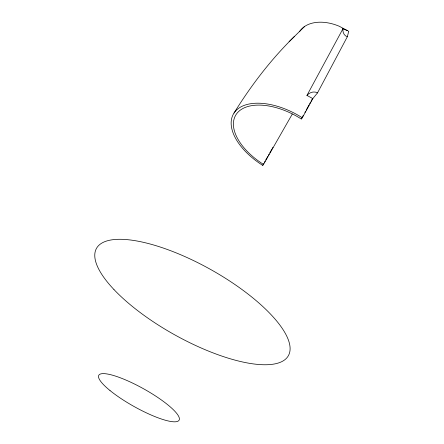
<?xml version="1.0" encoding="UTF-8"?>
<svg xmlns="http://www.w3.org/2000/svg" width="444" height="444" viewBox="0 0 444 444"><rect width="100%" height="100%" fill="white"/><g stroke="black" fill="none" stroke-linecap="round" stroke-linejoin="round"><path stroke-width="0.67" d="M343.501 28.682L343.029 28.627C342.429 31.913 343.911 35.731 347.325 36.763L317.51 92.89L312.842 98.59L302.303 117.771L301.287 118.992A53.391 29.193 29.2 0 0 237.207 113.042A53.391 29.193 29.2 0 0 263.52 164.424L262.72 165.379A55.944 30.592 29.2 0 1 235.142 111.533A55.944 30.592 29.2 0 1 302.303 117.771M347.325 36.763L348.801 31.052L348.507 31.108M343.029 28.627L306.943 95.438L312.842 98.59M262.72 165.379L263.73 163.597M264.402 162.41L265.074 161.222M265.745 160.034L267.765 156.477M268.437 155.289L269.108 154.101M269.78 152.914L271.8 149.351M263.52 164.424L292.285 114.086M272.1 148.829L272.993 147.258M233.994 113.081C251.126 85.359 271.095 59.285 294.411 36.469M306.943 95.438C309.401 92.452 313.986 90.82 317.51 92.89M289.105 41.697L304.628 26.462M342.774 28.694L347.663 30.73L339.216 26.235A38.484 25.508 29.2 0 0 299.733 31.285M312.659 98.307A444.5 25.536 -58.7 0 1 310.994 101.354M310.345 102.536A444.5 25.536 -58.7 0 1 309.718 103.685M309.085 104.84A444.5 25.536 -58.7 0 1 306.21 110.073M305.566 111.25A444.5 25.536 -58.7 0 1 304.917 112.426M303.28 115.396A444.5 25.536 -58.7 0 1 302.619 116.594M301.953 117.793A444.5 25.536 -58.7 0 1 301.287 118.992M110.007 390.531A45.998 10.057 29.2 0 0 177.894 421.234A45.998 10.057 29.2 0 0 128.96 381.396A45.998 10.057 29.2 0 0 110.007 390.531M113.958 289.538A109.923 37.285 29.2 0 0 282.018 361.51A109.923 37.285 29.2 0 0 181.341 255.034A109.923 37.285 29.2 0 0 113.958 289.538"/></g></svg>
